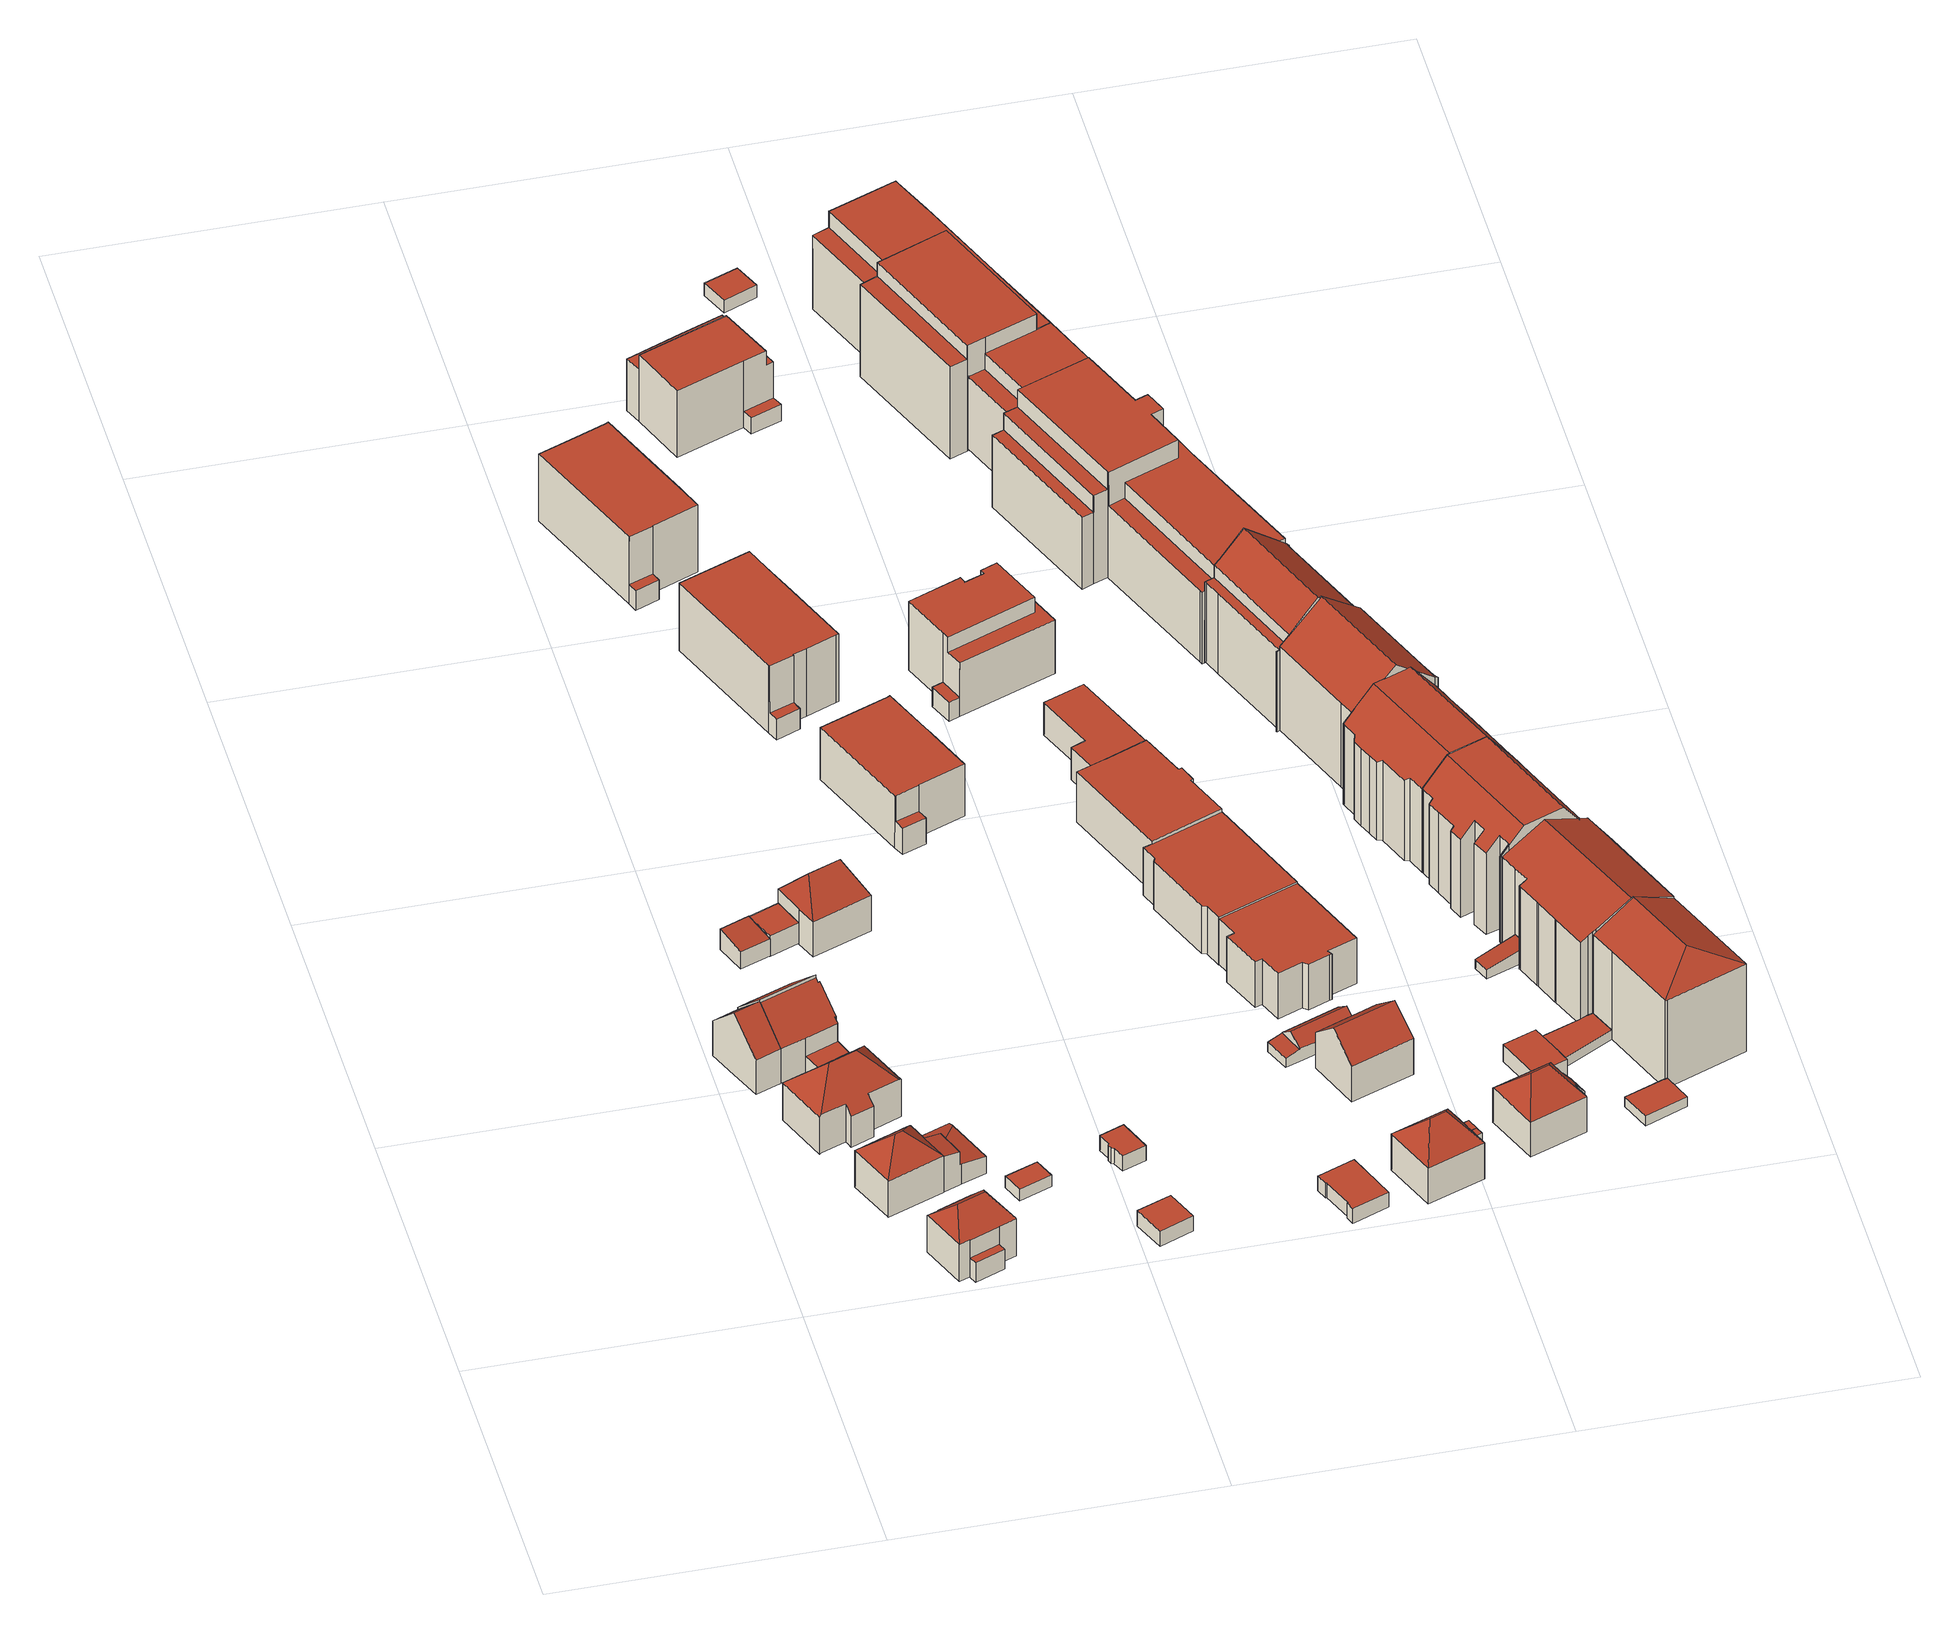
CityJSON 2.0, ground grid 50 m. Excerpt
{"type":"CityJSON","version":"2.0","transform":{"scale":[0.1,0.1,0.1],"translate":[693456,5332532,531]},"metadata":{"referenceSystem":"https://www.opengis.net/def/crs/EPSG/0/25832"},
"CityObjects":{
"building1":{"type":"Building","attributes":{"Gemeindeschluessel":"09162000","HoeheDach":"544.233","HoeheGrund":"532.670","Methode":"1000","NiedrigsteTraufeDesGebaeudes":"539.034","Geometrietyp2DReferenz":"3000","function":"31001_1000","roofType":"3100","measuredHeight":11.56,"storeysAboveGround":3},"geometry":[{"type":"MultiSurface","lod":"2","boundaries":[[[0,1,2,3]],[[0,4,5,1]],[[6,1,5,7]],[[3,2,8,9]],[[9,10,11,4,0,3]],[[8,2,1,6]],[[10,9,8,6,7,11]],[[11,7,5,4]]],"semantics":{"surfaces":[{"type":"WallSurface"},{"type":"RoofSurface"},{"type":"GroundSurface"}],"values":[0,0,1,0,2,1,0,0]}}]},
"building2":{"type":"Building","attributes":{"Gemeindeschluessel":"09162000","HoeheDach":"543.970","HoeheGrund":"532.466","Methode":"2000","NiedrigsteTraufeDesGebaeudes":"538.151","Geometrietyp2DReferenz":"3000","function":"31001_1000","roofType":"3200","measuredHeight":11.5,"storeysAboveGround":2},"geometry":[{"type":"MultiSurface","lod":"2","boundaries":[[[12,13,14,15]],[[16,17,18,19]],[[20,21,22,23,24,25]],[[26,27,14,13,28,25,24,29,30,31]],[[32,33,34,26,31,35]],[[35,31,30,17]],[[18,36,37,19]],[[30,29,36,18,17]],[[37,36,23,22]],[[38,15,14,27,26,34]],[[32,35,17,16]],[[21,20,39,12,15,38,34,33,32,16,19,37,22]],[[24,23,36,29]],[[28,13,12,39,20,25]]],"semantics":{"surfaces":[{"type":"WallSurface"},{"type":"RoofSurface"},{"type":"GroundSurface"}],"values":[0,0,0,1,0,1,0,1,0,0,0,2,1,0]}}]},
"building3":{"type":"Building","attributes":{"Gemeindeschluessel":"09162000","HoeheDach":"544.404","HoeheGrund":"532.750","Methode":"1000","NiedrigsteTraufeDesGebaeudes":"538.942","Geometrietyp2DReferenz":"3000","function":"31001_1000","roofType":"2100","measuredHeight":11.65,"storeysAboveGround":3},"geometry":[{"type":"MultiSurface","lod":"2","boundaries":[[[40,41,42,43,44,45,46]],[[47,48,49,50,51,52,53]],[[43,50,49,44]],[[41,52,51,42]],[[44,49,48,45]],[[42,51,50,43]],[[40,53,52,41]],[[46,47,53,40]],[[45,48,47,46]]],"semantics":{"surfaces":[{"type":"GroundSurface"},{"type":"RoofSurface"},{"type":"WallSurface"}],"values":[0,1,2,2,2,2,2,2,2]}}]},
"building4":{"type":"Building","attributes":{"Gemeindeschluessel":"09162000","HoeheDach":"542.970","HoeheGrund":"532.700","Methode":"2000","NiedrigsteTraufeDesGebaeudes":"535.868","Geometrietyp2DReferenz":"3000","function":"31001_1000","roofType":"3200","measuredHeight":10.27,"storeysAboveGround":2},"geometry":[{"type":"MultiSurface","lod":"2","boundaries":[[[54,55,56,57,58,59,60,61,62]],[[59,63,60]],[[64,65,66,67]],[[68,69,64,67,55,54,70]],[[71,72,73,74,75,76]],[[77,58,57,78]],[[56,66,65,79,80,78,57]],[[74,61,60,63,81,82,83,84,75]],[[72,85,70,54,62,73]],[[86,87,88,89,90,82,81]],[[86,81,63,91]],[[76,75,84,92]],[[59,58,77,93,91,63]],[[94,92,84,83,95,96,97]],[[66,56,55,67]],[[95,83,82,90]],[[79,65,64,69]],[[95,90,89,96]],[[78,80,79,69,68,70,85,72,71,76,92,94,97,88,87,86,91,93,77]],[[73,62,61,74]],[[97,96,89,88]]],"semantics":{"surfaces":[{"type":"RoofSurface"},{"type":"WallSurface"},{"type":"GroundSurface"}],"values":[0,0,0,1,1,1,1,0,1,1,1,1,1,1,1,1,1,0,2,0,1]}}]},
"building5":{"type":"Building","attributes":{"Gemeindeschluessel":"09162000","HoeheDach":"543.988","HoeheGrund":"532.700","Methode":"1000","NiedrigsteTraufeDesGebaeudes":"539.036","Geometrietyp2DReferenz":"3000","function":"31001_1000","roofType":"2100","measuredHeight":11.29,"storeysAboveGround":3},"geometry":[{"type":"MultiSurface","lod":"2","boundaries":[[[98,99,100,101]],[[2,102,103,104,105,100,99,106,107]],[[108,102,2,3]],[[0,109,98,101,110,111,112,108,3]],[[111,104,103,112]],[[101,100,105,110]],[[112,103,102,108]],[[109,106,99,98]],[[3,2,107,0]],[[110,105,104,111]],[[0,107,106,109]]],"semantics":{"surfaces":[{"type":"WallSurface"},{"type":"RoofSurface"},{"type":"GroundSurface"}],"values":[0,1,0,2,0,0,0,0,0,0,0]}}]},
"building6":{"type":"Building","attributes":{"Gemeindeschluessel":"09162000","HoeheDach":"543.070","HoeheGrund":"532.640","Methode":"2000","NiedrigsteTraufeDesGebaeudes":"535.543","Geometrietyp2DReferenz":"3000","function":"31001_1000","roofType":"3200","measuredHeight":10.43,"storeysAboveGround":2},"geometry":[{"type":"MultiSurface","lod":"2","boundaries":[[[113,114,115,116,117,118,119,120,121]],[[122,123,124,125,126,127,128]],[[129,130,131,132,133,134]],[[135,136,137,128,127,138,131,130]],[[139,140,141,142,129,134]],[[141,143,136,135,142]],[[144,132,131,138,145,146,147]],[[148,149,150,151]],[[151,152,153,154,140,139,134,133,132,144,147,124,123,122,155,156,157,158,159,160,161,162,163,164,148]],[[119,118,117,161,160,159]],[[128,137,165,156,155,122]],[[153,152,151,150,166,167,168]],[[142,135,130,129]],[[114,169,167,166]],[[116,115,170,149,148,164,163,162,161,117]],[[147,146,125,124]],[[140,154,153,168,171,143,141]],[[171,168,167,169,172]],[[145,138,127,126]],[[145,126,125,146]],[[121,173,172,113]],[[165,173,121,120,119,159,158,157,156]],[[143,171,172,173,165,137,136]],[[113,172,169,114]],[[166,150,149,170,115,114]]],"semantics":{"surfaces":[{"type":"RoofSurface"},{"type":"WallSurface"},{"type":"GroundSurface"}],"values":[0,1,1,0,1,0,1,1,2,1,1,1,0,1,1,1,1,0,1,0,1,1,0,1,0]}}]},
"building7":{"type":"Building","attributes":{"Gemeindeschluessel":"09162000","HoeheDach":"535.654","HoeheGrund":"532.630","Methode":"1000","NiedrigsteTraufeDesGebaeudes":"535.654","Geometrietyp2DReferenz":"3000","function":"31001_2000","roofType":"1000","measuredHeight":3.02,"storeysAboveGround":1},"geometry":[{"type":"MultiSurface","lod":"2","boundaries":[[[174,175,176,177]],[[178,179,175,174]],[[178,174,177,180]],[[180,181,179,178]],[[181,176,175,179]],[[177,176,181,180]]],"semantics":{"surfaces":[{"type":"WallSurface"},{"type":"GroundSurface"},{"type":"RoofSurface"}],"values":[0,0,1,0,2,0]}}]},
"building8":{"type":"Building","attributes":{"Gemeindeschluessel":"09162000","HoeheDach":"536.369","HoeheGrund":"532.650","Methode":"1000","NiedrigsteTraufeDesGebaeudes":"535.814","Geometrietyp2DReferenz":"3000","function":"31001_2000","roofType":"1000","measuredHeight":3.72,"storeysAboveGround":1},"geometry":[{"type":"MultiSurface","lod":"2","boundaries":[[[182,183,184,185]],[[185,186,187,182]],[[187,188,183,182]],[[186,189,188,187]],[[183,188,189,184]],[[185,184,189,186]]],"semantics":{"surfaces":[{"type":"WallSurface"},{"type":"GroundSurface"},{"type":"RoofSurface"}],"values":[0,1,0,0,2,0]}}]},
"building9":{"type":"Building","attributes":{"Gemeindeschluessel":"09162000","HoeheDach":"536.310","HoeheGrund":"532.550","Methode":"2000","NiedrigsteTraufeDesGebaeudes":"536.310","Geometrietyp2DReferenz":"3000","function":"31001_2000","roofType":"1000","measuredHeight":3.76,"storeysAboveGround":1},"geometry":[{"type":"MultiSurface","lod":"2","boundaries":[[[190,191,192,193]],[[194,195,196,197]],[[190,193,194,197]],[[196,195,192,191]],[[197,196,191,190]],[[193,192,195,194]]],"semantics":{"surfaces":[{"type":"WallSurface"},{"type":"GroundSurface"},{"type":"RoofSurface"}],"values":[0,0,1,2,0,0]}}]},
"building10":{"type":"Building","attributes":{"Gemeindeschluessel":"09162000","HoeheDach":"534.992","HoeheGrund":"532.850","Methode":"1000","NiedrigsteTraufeDesGebaeudes":"534.992","Geometrietyp2DReferenz":"3000","function":"31001_2000","roofType":"1000","measuredHeight":2.14,"storeysAboveGround":1},"geometry":[{"type":"MultiSurface","lod":"2","boundaries":[[[198,199,200,201]],[[201,202,203,198]],[[201,200,204,202]],[[203,205,199,198]],[[202,204,205,203]],[[199,205,204,200]]],"semantics":{"surfaces":[{"type":"WallSurface"},{"type":"GroundSurface"},{"type":"RoofSurface"}],"values":[0,1,0,0,0,2]}}]},
"building11":{"type":"Building","attributes":{"Gemeindeschluessel":"09162000","HoeheDach":"543.740","HoeheGrund":"532.360","Methode":"2000","NiedrigsteTraufeDesGebaeudes":"538.876","Geometrietyp2DReferenz":"3000","function":"31001_1000","roofType":"3200","measuredHeight":11.38,"storeysAboveGround":2},"geometry":[{"type":"MultiSurface","lod":"2","boundaries":[[[206,207,208,209]],[[210,211,212]],[[213,210,212,214,215]],[[216,206,209,217,218,219]],[[219,213,215,216]],[[207,215,214,208]],[[209,208,220,217]],[[210,213,219,218,217,220,211]],[[214,212,211,220,208]],[[216,215,207,206]]],"semantics":{"surfaces":[{"type":"WallSurface"},{"type":"RoofSurface"},{"type":"GroundSurface"}],"values":[0,1,1,2,0,1,0,0,1,0]}}]},
"building12":{"type":"Building","attributes":{"Gemeindeschluessel":"09162000","HoeheDach":"535.653","HoeheGrund":"532.930","Methode":"1000","NiedrigsteTraufeDesGebaeudes":"535.653","Geometrietyp2DReferenz":"3000","function":"31001_2000","roofType":"1000","measuredHeight":2.72,"storeysAboveGround":1},"geometry":[{"type":"MultiSurface","lod":"2","boundaries":[[[221,222,223,224]],[[225,223,222,226]],[[227,221,224,228]],[[228,225,226,227]],[[226,222,221,227]],[[228,224,223,225]]],"semantics":{"surfaces":[{"type":"RoofSurface"},{"type":"WallSurface"},{"type":"GroundSurface"}],"values":[0,1,1,2,1,1]}}]},
"building13":{"type":"Building","attributes":{"Gemeindeschluessel":"09162000","HoeheDach":"535.559","HoeheGrund":"532.800","Methode":"1000","NiedrigsteTraufeDesGebaeudes":"535.559","Geometrietyp2DReferenz":"3000","function":"31001_2000","roofType":"1000","measuredHeight":2.76,"storeysAboveGround":1},"geometry":[{"type":"MultiSurface","lod":"2","boundaries":[[[229,230,231,232]],[[233,234,235,236]],[[232,231,237,238]],[[239,240,241,235,234,237,231,230]],[[242,241,240,243]],[[236,235,241,242]],[[243,240,239,244]],[[229,232,238,233,236,242,243,244]],[[244,239,230,229]],[[238,237,234,233]]],"semantics":{"surfaces":[{"type":"WallSurface"},{"type":"RoofSurface"},{"type":"GroundSurface"}],"values":[0,0,0,1,0,0,0,2,0,0]}}]},
"building14":{"type":"Building","attributes":{"Gemeindeschluessel":"09162000","HoeheDach":"544.400","HoeheGrund":"532.001","Methode":"2000","NiedrigsteTraufeDesGebaeudes":"535.560","Geometrietyp2DReferenz":"3000","function":"31001_1000","roofType":"1000","measuredHeight":12.4,"storeysAboveGround":4},"geometry":[{"type":"MultiSurface","lod":"2","boundaries":[[[245,246,247,248]],[[249,250,246,245]],[[251,252,253,254]],[[248,247,255,256]],[[257,258,259,260]],[[256,261,262,263,264,257,260,265,249,245,248]],[[263,266,267,264]],[[262,251,254,268,266,263]],[[253,269,268,254]],[[260,259,270,265]],[[256,255,269,253,252,261]],[[265,270,250,249]],[[261,252,251,262]],[[264,267,258,257]],[[266,268,269,255,247,246,250,270,259,258,267]]],"semantics":{"surfaces":[{"type":"WallSurface"},{"type":"RoofSurface"},{"type":"GroundSurface"}],"values":[0,0,1,0,0,2,0,0,0,0,0,0,0,0,1]}}]},
"building15":{"type":"Building","attributes":{"Gemeindeschluessel":"09162000","HoeheDach":"544.500","HoeheGrund":"531.955","Methode":"2000","NiedrigsteTraufeDesGebaeudes":"535.750","Geometrietyp2DReferenz":"3000","function":"31001_1000","roofType":"1000","measuredHeight":12.54,"storeysAboveGround":4},"geometry":[{"type":"MultiSurface","lod":"2","boundaries":[[[271,272,273,274]],[[275,276,277,278]],[[279,280,281,282]],[[283,284,285,286]],[[287,288,289,290]],[[291,292,288,287,276,275]],[[278,277,290,289,293,294]],[[295,296,292,291]],[[282,281,296,295]],[[286,285,280,279]],[[293,289,288,292,296,281,280,285,284,273,272]],[[294,293,272,271]],[[274,273,284,283]],[[277,276,287,290]],[[291,275,278,294,271,274,283,286,279,282,295]]],"semantics":{"surfaces":[{"type":"WallSurface"},{"type":"RoofSurface"},{"type":"GroundSurface"}],"values":[0,0,0,0,0,0,0,0,0,0,1,0,0,1,2]}}]},
"building16":{"type":"Building","attributes":{"Gemeindeschluessel":"09162000","HoeheDach":"541.840","HoeheGrund":"532.161","Methode":"2000","NiedrigsteTraufeDesGebaeudes":"537.040","Geometrietyp2DReferenz":"3000","function":"31001_1000","roofType":"1000","measuredHeight":9.68,"storeysAboveGround":3},"geometry":[{"type":"MultiSurface","lod":"2","boundaries":[[[297,298,299,300]],[[301,302,303,304]],[[300,299,305,306]],[[307,308,309,310]],[[311,312,313,314]],[[310,309,315,316]],[[316,315,317,318]],[[306,319,320,311,314,307,310,316,318,297,300]],[[314,313,308,307]],[[306,305,321,303,302,319]],[[319,302,301,320]],[[320,301,304,322,312,311]],[[312,322,321,305,299,298,317,315,309,308,313]],[[318,317,298,297]],[[303,321,322,304]]],"semantics":{"surfaces":[{"type":"WallSurface"},{"type":"RoofSurface"},{"type":"GroundSurface"}],"values":[0,1,0,0,0,0,0,2,0,0,0,0,1,0,0]}}]},
"building17":{"type":"Building","attributes":{"Gemeindeschluessel":"09162000","HoeheDach":"535.546","HoeheGrund":"532.750","Methode":"1000","NiedrigsteTraufeDesGebaeudes":"535.546","Geometrietyp2DReferenz":"3000","function":"31001_2000","roofType":"1000","measuredHeight":2.8,"storeysAboveGround":1},"geometry":[{"type":"MultiSurface","lod":"2","boundaries":[[[323,324,325,326]],[[327,328,329,330,324,323,331,332,333,334]],[[323,326,335,331]],[[326,325,336,337,338,339,340,341,342,335]],[[328,338,337,329]],[[330,336,325,324]],[[335,342,341,333,332,331]],[[333,341,340,334]],[[337,336,330,329]],[[328,327,334,340,339,338]]],"semantics":{"surfaces":[{"type":"WallSurface"},{"type":"GroundSurface"},{"type":"RoofSurface"}],"values":[0,1,0,2,0,0,0,0,0,0]}}]},
"building18":{"type":"Building","attributes":{"Gemeindeschluessel":"09162000","HoeheDach":"544.300","HoeheGrund":"531.950","Methode":"2000","NiedrigsteTraufeDesGebaeudes":"535.040","Geometrietyp2DReferenz":"3000","function":"31001_1000","roofType":"1000","measuredHeight":12.35,"storeysAboveGround":4},"geometry":[{"type":"MultiSurface","lod":"2","boundaries":[[[343,344,345,346]],[[347,348,349,350,351]],[[352,353,354,355,356]],[[357,358,359,360]],[[355,354,361,362]],[[360,359,363,364]],[[356,355,365,366]],[[363,350,349,367,368,369]],[[360,364,352,356,366,343,346,347,351,357]],[[346,345,348,347]],[[363,359,358,350]],[[366,365,344,343]],[[364,363,369,353,352]],[[355,362,367,349,348,345,344,365]],[[351,350,358,357]],[[362,361,368,367]],[[353,369,368,361,354]]],"semantics":{"surfaces":[{"type":"WallSurface"},{"type":"GroundSurface"},{"type":"RoofSurface"}],"values":[0,0,0,0,0,0,0,0,1,0,2,0,0,2,0,0,2]}}]},
"building19":{"type":"Building","attributes":{"Gemeindeschluessel":"09162000","HoeheDach":"536.653","HoeheGrund":"532.610","Methode":"2000","NiedrigsteTraufeDesGebaeudes":"534.270","Geometrietyp2DReferenz":"3000","function":"31001_2000","roofType":"3100","measuredHeight":4.04,"storeysAboveGround":1},"geometry":[{"type":"MultiSurface","lod":"2","boundaries":[[[370,371,372,373]],[[371,374,375,376,372]],[[377,378,379,380]],[[381,382,370,373,383,384,385,386,387]],[[375,374,388,377,380,376]],[[372,376,380,379,384,383,373]],[[388,389,390,391,378,377]],[[391,390,387,386,385,384,379,378]],[[370,382,381,387,390,389,388,374,371]]],"semantics":{"surfaces":[{"type":"WallSurface"},{"type":"RoofSurface"},{"type":"GroundSurface"}],"values":[0,1,1,2,0,0,1,0,0]}}]},
"building20":{"type":"Building","attributes":{"Gemeindeschluessel":"09162000","HoeheDach":"543.510","HoeheGrund":"532.583","Methode":"2000","NiedrigsteTraufeDesGebaeudes":"538.250","Geometrietyp2DReferenz":"3000","function":"31001_1000","roofType":"3200","measuredHeight":10.93,"storeysAboveGround":2},"geometry":[{"type":"MultiSurface","lod":"2","boundaries":[[[392,393,394,395]],[[396,397,398,399]],[[400,401,399,398]],[[402,400,398]],[[397,396,403,404,405,406,392,395,407]],[[395,394,408,407]],[[396,399,409,403]],[[406,410,393,392]],[[408,394,401,400,402]],[[411,412,413,414]],[[404,413,412,405]],[[404,403,409,415,414,413]],[[397,407,408,402,398]],[[406,405,412,411,416,410]],[[414,415,416,411]],[[394,393,410,416,415,409,399,401]]],"semantics":{"surfaces":[{"type":"WallSurface"},{"type":"RoofSurface"},{"type":"GroundSurface"}],"values":[0,0,1,1,2,0,0,0,1,1,0,0,0,0,0,1]}}]},
"building21":{"type":"Building","attributes":{"Gemeindeschluessel":"09162000","HoeheDach":"544.700","HoeheGrund":"532.026","Methode":"2000","NiedrigsteTraufeDesGebaeudes":"535.620","Geometrietyp2DReferenz":"3000","function":"31001_1000","roofType":"1000","measuredHeight":12.67,"storeysAboveGround":4},"geometry":[{"type":"MultiSurface","lod":"2","boundaries":[[[417,418,419,420,421,422]],[[423,424,425,426]],[[419,425,424,427,428,429,430,431,432,433,434,420]],[[434,435,421,420]],[[426,425,419,436]],[[430,437,438,431]],[[422,421,435,439,440,438,437,441,442,443]],[[444,445,446,417,422]],[[447,443,442,448]],[[417,446,449,418]],[[450,427,424,423]],[[451,445,444,447,448,452,450,423,426,436]],[[452,448,442,441,429,428]],[[429,441,437,430]],[[451,449,446,445]],[[431,438,440,432]],[[451,436,419,418,449]],[[432,440,439,433]],[[433,439,435,434]],[[452,428,427,450]],[[444,422,443,447]]],"semantics":{"surfaces":[{"type":"WallSurface"},{"type":"RoofSurface"},{"type":"GroundSurface"}],"values":[0,0,1,0,0,0,1,0,0,1,0,2,0,0,0,0,0,0,0,0,0]}}]},
"building22":{"type":"Building","attributes":{"Gemeindeschluessel":"09162000","HoeheDach":"541.859","HoeheGrund":"532.560","Methode":"1000","NiedrigsteTraufeDesGebaeudes":"541.859","Geometrietyp2DReferenz":"3000","function":"31001_1000","roofType":"1000","measuredHeight":9.3,"storeysAboveGround":3},"geometry":[{"type":"MultiSurface","lod":"2","boundaries":[[[453,454,455,456]],[[457,453,456,458,459,460,461,462,463]],[[463,464,465,457]],[[460,466,467,461]],[[464,468,467,466,469,470,455,454,465]],[[456,455,470,458]],[[459,469,466,460]],[[462,468,464,463]],[[457,465,454,453]],[[458,470,469,459]],[[461,467,468,462]]],"semantics":{"surfaces":[{"type":"WallSurface"},{"type":"GroundSurface"},{"type":"RoofSurface"}],"values":[0,1,0,0,2,0,0,0,0,0,0]}}]},
"building23":{"type":"Building","attributes":{"Gemeindeschluessel":"09162000","HoeheDach":"541.393","HoeheGrund":"532.620","Methode":"1000","NiedrigsteTraufeDesGebaeudes":"541.393","Geometrietyp2DReferenz":"3000","function":"31001_1000","roofType":"1000","measuredHeight":8.77,"storeysAboveGround":3},"geometry":[{"type":"MultiSurface","lod":"2","boundaries":[[[471,472,473,474]],[[475,476,472,471]],[[477,478,479,480]],[[481,463,462,475,471,474,477,480,482]],[[480,479,483,482]],[[482,483,484,481]],[[481,484,485,463]],[[474,473,478,477]],[[463,485,486,462]],[[462,486,476,475]],[[483,479,478,473,472,476,486,485,484]]],"semantics":{"surfaces":[{"type":"WallSurface"},{"type":"GroundSurface"},{"type":"RoofSurface"}],"values":[0,0,0,1,0,0,0,0,0,0,2]}}]},
"building24":{"type":"Building","attributes":{"Gemeindeschluessel":"09162000","HoeheDach":"542.951","HoeheGrund":"532.550","Methode":"1000","NiedrigsteTraufeDesGebaeudes":"539.114","Geometrietyp2DReferenz":"3000","function":"31001_1000","roofType":"3100","measuredHeight":10.4,"storeysAboveGround":2},"geometry":[{"type":"MultiSurface","lod":"2","boundaries":[[[487,488,489,490]],[[491,492,493,494,495,496]],[[492,491,497,487,490,493]],[[493,490,489,494]],[[497,498,488,487]],[[498,496,495,494,489,488]],[[496,498,497,491]]],"semantics":{"surfaces":[{"type":"RoofSurface"},{"type":"GroundSurface"},{"type":"WallSurface"}],"values":[0,1,2,2,0,2,2]}}]},
"building25":{"type":"Building","attributes":{"Gemeindeschluessel":"09162000","HoeheDach":"541.250","HoeheGrund":"532.790","Methode":"1000","NiedrigsteTraufeDesGebaeudes":"541.250","Geometrietyp2DReferenz":"3000","function":"31001_1000","roofType":"1000","measuredHeight":8.46,"storeysAboveGround":3},"geometry":[{"type":"MultiSurface","lod":"2","boundaries":[[[499,500,501,502]],[[503,504,505,506,507,508,509,510,511,499,502,512,513]],[[505,514,515,506]],[[508,516,517,509]],[[502,501,518,512]],[[509,517,519,510]],[[513,520,521,503]],[[512,518,520,513]],[[510,519,522,511]],[[506,515,523,507]],[[504,524,514,505]],[[507,523,516,508]],[[503,521,524,504]],[[520,518,501,500,522,519,517,516,523,515,514,524,521]],[[511,522,500,499]]],"semantics":{"surfaces":[{"type":"WallSurface"},{"type":"GroundSurface"},{"type":"RoofSurface"}],"values":[0,1,0,0,0,0,0,0,0,0,0,0,0,2,0]}}]},
"building26":{"type":"Building","attributes":{"Gemeindeschluessel":"09162000","HoeheDach":"538.438","HoeheGrund":"532.360","Methode":"1000","NiedrigsteTraufeDesGebaeudes":"538.438","Geometrietyp2DReferenz":"3000","function":"31001_1000","roofType":"1000","measuredHeight":6.08,"storeysAboveGround":2},"geometry":[{"type":"MultiSurface","lod":"2","boundaries":[[[525,526,527,528]],[[529,526,525,530,531,532,533,534,535,536]],[[537,536,535,538]],[[539,527,526,529,536,537]],[[540,533,532,541]],[[542,530,525,528]],[[534,533,540,543,538,535]],[[542,544,541,532,531,530]],[[541,544,542,528,527,539,537,538,543,540]]],"semantics":{"surfaces":[{"type":"WallSurface"},{"type":"RoofSurface"},{"type":"GroundSurface"}],"values":[0,1,0,0,0,0,0,0,2]}}]},
"building27":{"type":"Building","attributes":{"Gemeindeschluessel":"09162000","HoeheDach":"538.250","HoeheGrund":"532.621","Methode":"2000","NiedrigsteTraufeDesGebaeudes":"538.250","Geometrietyp2DReferenz":"3000","function":"31001_1000","roofType":"1000","measuredHeight":5.63},"geometry":[{"type":"MultiSurface","lod":"2","boundaries":[[[406,405,545,392]],[[545,546,547,392]],[[405,412,546,545]],[[547,546,412,548]],[[392,547,548,406]],[[406,548,412,405]]],"semantics":{"surfaces":[{"type":"GroundSurface"},{"type":"WallSurface"},{"type":"RoofSurface"}],"values":[0,1,1,2,1,1]}}]},
"building28":{"type":"Building","attributes":{"Gemeindeschluessel":"09162000","HoeheDach":"534.113","HoeheGrund":"531.750","Methode":"1000","NiedrigsteTraufeDesGebaeudes":"534.113","Geometrietyp2DReferenz":"3000","function":"31001_2000","roofType":"1000","measuredHeight":2.36,"storeysAboveGround":1},"geometry":[{"type":"MultiSurface","lod":"2","boundaries":[[[549,550,551,552]],[[552,551,553,554]],[[554,553,555,556]],[[556,555,550,549]],[[556,549,552,554]],[[553,551,550,555]]],"semantics":{"surfaces":[{"type":"WallSurface"},{"type":"GroundSurface"},{"type":"RoofSurface"}],"values":[0,0,0,0,1,2]}}]},
"building29":{"type":"Building","attributes":{"Gemeindeschluessel":"09162000","HoeheDach":"543.470","HoeheGrund":"532.750","Methode":"2000","NiedrigsteTraufeDesGebaeudes":"537.321","Geometrietyp2DReferenz":"3000","function":"31001_1000","roofType":"3200","measuredHeight":10.72,"storeysAboveGround":2},"geometry":[{"type":"MultiSurface","lod":"2","boundaries":[[[557,558,559,560,561]],[[562,563,564,565,566,567]],[[568,569,565,564]],[[570,571,572,573]],[[561,560,574]],[[575,576,577,573,572,578]],[[574,560,559,578,572,571]],[[575,579,569,568,580,576]],[[563,562,581,582,583,584,570,573,577,576,580,568,564]],[[558,557,582,581,562,567]],[[558,567,566,565,569,579,575,578,559]],[[584,583,561,574,571,570]],[[582,557,561,583]]],"semantics":{"surfaces":[{"type":"RoofSurface"},{"type":"WallSurface"},{"type":"GroundSurface"}],"values":[0,1,1,1,0,1,0,1,2,1,0,1,1]}}]},
"building30":{"type":"Building","attributes":{"Gemeindeschluessel":"09162000","HoeheDach":"535.483","HoeheGrund":"532.295","Methode":"1000","NiedrigsteTraufeDesGebaeudes":"535.483","Geometrietyp2DReferenz":"3000","function":"31001_2000","roofType":"1000","measuredHeight":3.19,"storeysAboveGround":1},"geometry":[{"type":"MultiSurface","lod":"2","boundaries":[[[585,586,587,588,589]],[[588,590,591,589]],[[587,592,590,588]],[[591,590,592,593,594]],[[589,591,594,585]],[[586,593,592,587]],[[585,594,593,586]]],"semantics":{"surfaces":[{"type":"GroundSurface"},{"type":"WallSurface"},{"type":"RoofSurface"}],"values":[0,1,1,2,1,1,1]}}]},
"building31":{"type":"Building","attributes":{"Gemeindeschluessel":"09162000","HoeheDach":"551.200","HoeheGrund":"531.711","Methode":"2000","NiedrigsteTraufeDesGebaeudes":"545.300","Geometrietyp2DReferenz":"3000","function":"31001_1000","roofType":"1000","measuredHeight":19.49,"storeysAboveGround":6},"geometry":[{"type":"MultiSurface","lod":"2","boundaries":[[[595,596,597,598]],[[599,600,601,602]],[[603,604,605,606]],[[607,608,609,610]],[[610,609,611,612]],[[613,614,615,616]],[[617,595,598,599,602,618,619,620,621,607,610,612,613,616]],[[622,623,624,625]],[[618,602,601,625,624]],[[617,626,596,595]],[[621,627,608,607]],[[620,628,627,621]],[[624,623,597,596,626,629,630]],[[619,618,624,603,606]],[[631,630,629,632]],[[624,630,631,633,604,603]],[[614,611,609,608,627,628,634,633,631,632,615]],[[620,619,606,605,634,628]],[[600,622,625,601]],[[599,598,597,623,622,600]],[[604,633,634,605]],[[617,616,615,632,629,626]],[[614,613,612,611]]],"semantics":{"surfaces":[{"type":"WallSurface"},{"type":"RoofSurface"},{"type":"GroundSurface"}],"values":[0,0,1,0,0,0,2,0,0,0,0,0,1,0,0,0,1,0,1,0,0,0,0]}}]},
"building32":{"type":"Building","attributes":{"Gemeindeschluessel":"09162000","HoeheDach":"536.190","HoeheGrund":"533.280","Methode":"1000","NiedrigsteTraufeDesGebaeudes":"534.981","Geometrietyp2DReferenz":"3000","function":"51009_1610","roofType":"1000","measuredHeight":2.91},"geometry":[{"type":"MultiSurface","lod":"2","boundaries":[[[635,636,637,638,639]],[[640,639,638,641]],[[642,635,639,640]],[[643,637,636,644]],[[641,638,637,643]],[[640,641,643,644,642]],[[644,636,635,642]]],"semantics":{"surfaces":[{"type":"RoofSurface"},{"type":"WallSurface"},{"type":"GroundSurface"}],"values":[0,1,1,1,1,2,1]}}]},
"building33":{"type":"Building","attributes":{"Gemeindeschluessel":"09162000","HoeheDach":"533.691","HoeheGrund":"531.850","Methode":"1000","NiedrigsteTraufeDesGebaeudes":"533.691","Geometrietyp2DReferenz":"3000","function":"31001_2000","roofType":"1000","measuredHeight":1.84,"storeysAboveGround":1},"geometry":[{"type":"MultiSurface","lod":"2","boundaries":[[[645,646,647,648]],[[648,647,649,650]],[[651,652,653,654,655,656]],[[657,658,659,656,655,654,645,648,650]],[[659,660,651,656]],[[658,657,661,662,660,659]],[[662,661,649,647,646,653,652,651,660]],[[650,649,661,657]],[[654,653,646,645]]],"semantics":{"surfaces":[{"type":"WallSurface"},{"type":"GroundSurface"},{"type":"RoofSurface"}],"values":[0,0,0,1,0,0,2,0,0]}}]},
"building34":{"type":"Building","attributes":{"Gemeindeschluessel":"09162000","HoeheDach":"551.700","HoeheGrund":"532.253","Methode":"2000","NiedrigsteTraufeDesGebaeudes":"545.510","Geometrietyp2DReferenz":"3000","function":"31001_1000","roofType":"1000","measuredHeight":19.45,"storeysAboveGround":6},"geometry":[{"type":"MultiSurface","lod":"2","boundaries":[[[663,664,665,666]],[[667,668,669,670,671,672]],[[673,674,675,676]],[[677,678,679,680]],[[681,682,683,684]],[[685,686,674,673]],[[687,684,683,688,689,690]],[[691,692,693,694]],[[695,696,697,666,665,698]],[[699,700,671,670]],[[687,615,701,698,665,664,702,681,684]],[[700,703,691,694,672,671]],[[704,699,670,669]],[[705,676,675,678,677,706]],[[702,707,682,681]],[[708,709,703,700,699,704]],[[710,711,712,680,679,713]],[[709,714,692,691,703]],[[695,698,701,715]],[[705,706,716,717]],[[718,719,720,721]],[[701,615,722,715]],[[696,723,724,725,697]],[[726,716,706,677,680,712]],[[710,727,728,729,730,688,683,682,707,724,693,692,711]],[[615,687,690,722]],[[731,727,710,713]],[[725,663,666,697]],[[708,704,669,668]],[[724,707,702,664,663,725]],[[717,716,726,732]],[[714,732,726,712,711,692]],[[719,718,686,685]],[[733,728,727,731]],[[689,688,730,734]],[[705,717,732,714,709,708,668,667,723,696,695,715,722,690,689,734,735,736,720,719,685,673,676]],[[718,721,737,733,731,713,679,678,675,674,686]],[[736,735,729,728,733,737]],[[723,667,672,694,693,724]],[[736,737,721,720]],[[734,730,729,735]]],"semantics":{"surfaces":[{"type":"WallSurface"},{"type":"RoofSurface"},{"type":"GroundSurface"}],"values":[0,0,0,0,0,0,0,0,0,0,1,1,1,0,0,0,0,0,0,0,0,0,0,1,1,0,0,1,0,0,0,0,0,0,0,2,1,0,0,0,0]}}]},
"building35":{"type":"Building","attributes":{"Gemeindeschluessel":"09162000","HoeheDach":"533.793","HoeheGrund":"531.981","Methode":"1000","NiedrigsteTraufeDesGebaeudes":"533.793","Geometrietyp2DReferenz":"3000","function":"31001_2000","roofType":"1000","measuredHeight":1.81,"storeysAboveGround":1},"geometry":[{"type":"MultiSurface","lod":"2","boundaries":[[[738,739,740,741,742,743]],[[740,744,745,741]],[[738,746,747,739]],[[742,748,749,743]],[[749,748,745,744,747,746]],[[739,747,744,740]],[[741,745,748,742]],[[743,749,746,738]]],"semantics":{"surfaces":[{"type":"GroundSurface"},{"type":"WallSurface"},{"type":"RoofSurface"}],"values":[0,1,1,1,2,1,1,1]}}]},
"building36":{"type":"Building","attributes":{"Gemeindeschluessel":"09162000","HoeheDach":"553.800","HoeheGrund":"532.400","Methode":"2000","NiedrigsteTraufeDesGebaeudes":"547.144","Geometrietyp2DReferenz":"3000","function":"31001_1000","roofType":"3100","measuredHeight":21.4,"storeysAboveGround":6},"geometry":[{"type":"MultiSurface","lod":"2","boundaries":[[[750,751,752,753]],[[754,755,756,757]],[[758,759,760,761]],[[757,756,751,750]],[[762,752,751,756,755,763,764,765]],[[766,767,768,769]],[[769,768,770,771]],[[772,773,774,775,776,777]],[[754,772,777,763,755]],[[771,770,778,779]],[[779,778,774,773]],[[780,764,763,777,776]],[[762,765,781,782,783]],[[784,780,776,775]],[[761,760,767,766]],[[758,761,766,769,771,779,773,772,754,757,750,753,783,782,781]],[[758,781,765,764,780,784,759]],[[778,770,768,767,760,759,784,775,774]],[[753,752,762,783]]],"semantics":{"surfaces":[{"type":"WallSurface"},{"type":"RoofSurface"},{"type":"GroundSurface"}],"values":[0,0,0,0,1,0,0,0,0,0,0,1,0,0,0,2,0,1,0]}}]},
"building37":{"type":"Building","attributes":{"Gemeindeschluessel":"09162000","HoeheDach":"553.835","HoeheGrund":"532.530","Methode":"1000","NiedrigsteTraufeDesGebaeudes":"547.957","Geometrietyp2DReferenz":"3000","function":"31001_1000","roofType":"3100","measuredHeight":21.3,"storeysAboveGround":6},"geometry":[{"type":"MultiSurface","lod":"2","boundaries":[[[785,786,787,788,789,790,791,792]],[[793,792,791,794,795,796]],[[797,798,799,800,801,796,795,794,802,803,804,805]],[[804,788,787,805]],[[800,806,807,801]],[[799,798,797,786,785,808]],[[799,808,806,800]],[[790,789,803,802,794,791]],[[803,789,788,804]],[[805,787,786,797]],[[801,807,793,796]],[[807,806,808,785,792,793]]],"semantics":{"surfaces":[{"type":"RoofSurface"},{"type":"WallSurface"},{"type":"GroundSurface"}],"values":[0,1,2,1,1,1,1,1,1,1,1,0]}}]},
"building38":{"type":"Building","attributes":{"Gemeindeschluessel":"09162000","HoeheDach":"552.330","HoeheGrund":"532.570","Methode":"2000","NiedrigsteTraufeDesGebaeudes":"546.896","Geometrietyp2DReferenz":"3000","function":"31001_1000","roofType":"3400","measuredHeight":19.76,"storeysAboveGround":7},"geometry":[{"type":"MultiSurface","lod":"2","boundaries":[[[809,810,811,812]],[[813,814,815,816,817,818,819,820]],[[812,811,821,822]],[[823,817,816,824,825,826]],[[827,828,829,830]],[[815,814,813,831,832,827,830,833,834,835,836,809,812,822,837,838,839,840,841,825,824,816]],[[835,842,843,836]],[[839,844,845,840]],[[830,829,846,833]],[[819,818,847,848]],[[810,843,842,849,846,829,828,850,851,820,819,848,821,811]],[[834,849,842,835]],[[821,848,847,844,839,838,837,822]],[[841,852,826,825]],[[832,850,828,827]],[[833,846,849,834]],[[840,845,852,841]],[[813,820,851,831]],[[818,817,823,826,852,845,844,847]],[[831,851,850,832]],[[836,843,810,809]]],"semantics":{"surfaces":[{"type":"WallSurface"},{"type":"GroundSurface"},{"type":"RoofSurface"}],"values":[0,0,0,0,0,1,0,0,0,2,2,0,0,0,0,0,0,0,2,0,0]}}]},
"building39":{"type":"Building","attributes":{"Gemeindeschluessel":"09162000","HoeheDach":"552.330","HoeheGrund":"532.614","Methode":"2000","NiedrigsteTraufeDesGebaeudes":"546.910","Geometrietyp2DReferenz":"3000","function":"31001_1000","roofType":"3400","measuredHeight":19.72,"storeysAboveGround":7},"geometry":[{"type":"MultiSurface","lod":"2","boundaries":[[[853,854,855,856,857,858,859,860]],[[861,862,863,864]],[[865,866,867,813]],[[867,868,818,817,816,815,869,813]],[[870,871,857,856]],[[872,873,871,870]],[[816,817,873,872]],[[855,854,853,874,875,861,864,876,877,878,879,880,881,882,883,884,885,886,865,813,869,815,816,872,870,856]],[[864,863,887,876]],[[877,888,889,878]],[[874,890,891,875]],[[886,892,866,865]],[[875,891,862,861]],[[853,860,890,874]],[[885,893,892,886]],[[876,887,888,877]],[[883,894,895,884]],[[858,857,871,873,817,818]],[[880,896,897,881]],[[882,898,894,883]],[[881,897,898,882]],[[859,858,818,868]],[[866,892,893,895,894,898,897,896,899,889,888,887,863,862,891,890,860,859,868,867]],[[878,889,899,879]],[[879,899,896,880]],[[884,895,893,885]]],"semantics":{"surfaces":[{"type":"WallSurface"},{"type":"GroundSurface"},{"type":"RoofSurface"}],"values":[0,0,0,0,0,0,0,1,0,0,0,0,0,0,0,0,0,2,0,0,0,2,2,0,0,0]}}]},
"building40":{"type":"Building","attributes":{"Gemeindeschluessel":"09162000","HoeheDach":"551.790","HoeheGrund":"532.520","Methode":"2000","NiedrigsteTraufeDesGebaeudes":"547.738","Geometrietyp2DReferenz":"3000","function":"31001_1000","roofType":"3100","measuredHeight":19.27,"storeysAboveGround":6},"geometry":[{"type":"MultiSurface","lod":"2","boundaries":[[[900,901,902,903]],[[904,905,906,907]],[[908,909,910,911]],[[912,913,903,902,914,915]],[[913,912,916,917,918,919,920,921,908,911,922,923,924,925,926,927,928,929,930,904,907,900,903]],[[922,931,932,923]],[[921,933,909,908]],[[912,915,934,916]],[[920,935,933,921]],[[911,910,931,922]],[[918,936,937,919]],[[927,938,939,928]],[[925,940,941,926]],[[919,937,935,920]],[[939,942,943,905,904,930,929,928]],[[918,917,916,934,944,936]],[[914,902,901,906,905,943,942]],[[907,906,901,900]],[[926,941,938,927]],[[932,945,940,925,924,923]],[[941,940,945,932,931,910,909,933,935,937,936,944,934,915,914,942,939,938]]],"semantics":{"surfaces":[{"type":"WallSurface"},{"type":"GroundSurface"},{"type":"RoofSurface"}],"values":[0,0,0,0,1,0,0,0,0,0,0,0,0,0,0,0,2,0,0,0,2]}}]},
"building41":{"type":"Building","attributes":{"Gemeindeschluessel":"09162000","HoeheDach":"551.750","HoeheGrund":"531.966","Methode":"2000","NiedrigsteTraufeDesGebaeudes":"548.209","Geometrietyp2DReferenz":"3000","function":"31001_1000","roofType":"3200","measuredHeight":19.78,"storeysAboveGround":6},"geometry":[{"type":"MultiSurface","lod":"2","boundaries":[[[740,741,946,947]],[[946,948,949,947]],[[950,951,952,953]],[[949,948,954,955]],[[953,952,956,957]],[[958,954,948,959]],[[741,740,739,950,953,957,960,958,959]],[[739,961,951,950]],[[959,948,946,741]],[[740,947,961,739]],[[956,955,954,958,960,957]],[[951,961,947,949,955,956,952]]],"semantics":{"surfaces":[{"type":"WallSurface"},{"type":"RoofSurface"},{"type":"GroundSurface"}],"values":[0,1,0,1,0,0,2,0,0,0,0,1]}}]}
},
"vertices":[
[68,540,17],[68,540,132],[87,491,80],[87,491,17],[48,589,17],[48,589,80],[27,524,132],[8,573,80],[47,475,80],[47,475,17],[27,524,17],[8,573,17],
[187,348,15],[187,348,72],[151,334,72],[151,334,15],[71,415,15],[71,415,83],[155,448,83],[155,448,15],[182,361,15],[232,381,15],[235,383,15],[235,383,83],[232,381,86],[182,361,86],[146,347,86],[148,344,82],[183,358,82],[176,406,130],[132,388,130],[107,332,86],[104,330,15],[107,332,15],[146,347,15],[104,330,83],[202,466,83],[202,466,15],[148,344,15],[183,358,15],
[48,589,18],[70,598,18],[76,600,18],[74,605,18],[137,629,18],[158,575,18],[68,540,18],[68,540,134],[158,575,134],[137,629,79],[74,605,79],[76,600,84],[70,598,84],[48,589,84],
[246,18,85],[246,17,85],[293,36,85],[293,37,85],[320,47,85],[320,48,86],[282,75,120],[238,57,120],[230,12,85],[291,120,85],[251,4,53],[298,23,53],[293,36,53],[246,17,53],[246,17,17],[251,4,17],[246,18,17],[201,84,17],[229,12,17],[229,12,85],[201,84,85],[200,85,85],[200,85,17],[320,47,17],[293,37,17],[298,23,17],[293,36,17],[272,113,85],[271,113,85],[217,92,85],[217,91,85],[230,12,17],[272,113,17],[271,113,17],[266,127,17],[266,127,49],[271,113,55],[291,120,17],[217,91,17],[320,48,17],[217,92,17],[217,92,55],[211,106,49],[211,106,17],
[160,570,17],[160,570,124],[163,571,124],[163,571,17],[126,506,80],[178,527,80],[175,533,87],[178,534,86],[158,575,130],[68,540,130],[126,506,17],[158,575,17],[178,534,17],[175,533,17],[178,527,17],
[237,253,53],[263,263,53],[292,310,47],[292,311,47],[289,318,45],[248,302,45],[230,295,45],[225,285,47],[225,284,47],[212,278,16],[211,279,16],[206,294,16],[206,294,47],[211,279,59],[211,279,82],[212,278,84],[135,248,83],[137,248,84],[184,267,84],[184,267,16],[137,248,16],[135,248,16],[188,225,121],[200,230,121],[223,282,84],[183,268,82],[165,173,16],[165,172,16],[165,172,83],[165,173,83],[254,207,83],[183,268,16],[183,268,59],[177,283,47],[177,283,16],[322,233,16],[322,233,47],[283,218,53],[283,218,16],[280,217,16],[255,207,16],[254,207,16],[223,282,16],[224,282,16],[225,284,16],[225,285,16],[230,295,16],[248,302,16],[289,318,16],[292,311,16],[292,310,16],[304,279,16],[224,282,83],[280,217,53],[280,217,77],[255,207,82],[263,263,77],[304,279,47],[254,207,82],[237,253,82],[225,284,82],
[178,527,16],[178,527,47],[188,499,47],[188,499,16],[126,506,16],[126,506,47],[137,478,16],[137,478,47],
[91,747,16],[91,747,48],[73,795,54],[73,795,16],[119,813,16],[138,765,16],[138,765,48],[119,813,54],
[119,813,15],[119,813,53],[166,832,53],[166,832,15],[184,783,15],[184,783,53],[138,765,53],[138,765,15],
[353,160,19],[353,160,40],[340,193,40],[340,193,19],[391,213,19],[404,180,19],[391,213,40],[404,180,40],
[184,783,14],[184,783,79],[166,832,79],[166,832,14],[290,788,79],[259,868,80],[253,819,127],[290,787,79],[203,800,127],[197,751,79],[197,751,14],[259,868,14],[290,788,14],[290,787,14],[259,868,79],
[522,16,47],[575,38,47],[555,89,47],[501,68,47],[555,89,19],[575,38,19],[522,16,19],[501,68,19],
[489,241,18],[489,241,46],[527,256,46],[527,256,18],[510,190,18],[510,190,46],[502,208,46],[502,208,18],[547,204,46],[547,204,18],[497,221,46],[495,217,46],[498,210,46],[498,210,18],[495,217,18],[497,221,18],
[224,1648,10],[224,1648,134],[239,1609,134],[239,1609,10],[197,1716,10],[197,1716,134],[134,1548,46],[172,1563,46],[166,1578,46],[128,1564,46],[166,1580,134],[166,1580,10],[107,1793,10],[107,1793,134],[155,1812,134],[155,1812,10],[172,1563,10],[134,1548,10],[128,1565,10],[47,1770,10],[159,1814,10],[128,1565,134],[47,1770,134],[128,1564,134],[166,1578,134],[159,1814,134],
[173,1449,10],[173,1449,135],[285,1492,135],[285,1492,10],[298,1242,10],[298,1242,48],[260,1227,48],[260,1227,10],[365,1288,10],[365,1288,135],[361,1286,135],[361,1286,10],[300,1454,10],[300,1454,135],[323,1395,135],[323,1395,10],[292,1257,48],[292,1257,135],[254,1243,135],[254,1243,48],[292,1259,10],[292,1259,135],[253,1244,135],[253,1244,10],[313,1267,10],[313,1267,135],
[448,1078,12],[448,1078,108],[478,1001,108],[478,1001,12],[373,940,60],[411,955,60],[404,971,60],[367,957,60],[404,972,108],[404,972,12],[359,1150,12],[359,1150,108],[407,1169,108],[407,1169,12],[366,957,12],[366,957,108],[299,1127,108],[299,1127,12],[411,1171,108],[411,1171,12],[443,1091,108],[443,1091,12],[411,955,12],[373,940,12],[404,971,108],[367,957,108],
[774,65,18],[776,66,18],[776,66,45],[774,65,45],[800,3,18],[798,2,18],[793,16,18],[795,17,18],[767,83,18],[769,84,18],[825,106,18],[856,25,18],[767,83,45],[795,17,45],[793,16,45],[798,2,45],[800,3,45],[856,25,45],[825,106,45],[769,84,45],
[312,2009,10],[312,2009,106],[378,2035,106],[378,2035,10],[380,2030,10],[380,2030,106],[424,1918,106],[424,1918,40],[424,1918,10],[270,1858,10],[270,1858,133],[236,1947,133],[236,1947,106],[236,1947,10],[431,1901,10],[431,1901,40],[383,1883,40],[383,1883,10],[376,2001,133],[376,2001,106],[376,1899,40],[376,1899,10],[225,1974,106],[225,1974,10],[412,1913,106],[412,1913,133],[376,1899,133],
[787,357,16],[787,357,33],[771,397,33],[771,397,16],[809,365,38],[801,385,38],[794,406,38],[801,385,57],[891,420,57],[884,441,39],[794,406,39],[851,380,16],[809,365,16],[794,406,16],[884,441,16],[891,420,16],[899,399,16],[900,397,16],[809,365,40],[851,380,38],[900,397,37],[899,399,38],
[992,82,16],[992,82,82],[1002,55,82],[1002,55,16],[969,140,16],[879,105,16],[879,105,82],[969,140,82],[927,75,125],[954,85,125],[912,20,83],[980,113,16],[995,119,16],[1002,101,16],[987,95,16],[912,20,16],[912,20,82],[980,113,82],[987,95,82],[987,96,72],[1002,101,72],[995,119,72],[980,114,72],[980,114,82],[987,96,82],
[508,1253,46],[523,1215,46],[523,1215,109],[512,1242,109],[512,1242,137],[508,1253,137],[632,1387,10],[632,1387,109],[676,1275,109],[676,1275,10],[631,1391,109],[617,1386,109],[560,1364,109],[564,1353,109],[595,1365,109],[592,1372,109],[618,1383,109],[652,1297,109],[652,1297,137],[523,1215,10],[564,1353,137],[595,1365,137],[618,1383,137],[592,1372,137],[560,1364,137],[559,1363,137],[477,1331,137],[508,1253,10],[491,1246,10],[491,1246,46],[477,1331,10],[559,1363,10],[506,1208,46],[631,1391,10],[506,1208,10],[617,1386,10],
[672,963,16],[672,963,109],[739,990,109],[739,990,16],[627,946,16],[768,917,16],[773,919,16],[783,892,16],[779,890,16],[807,819,16],[694,774,16],[694,774,109],[627,946,109],[783,892,109],[779,890,109],[807,819,109],[773,919,109],[768,917,109],
[748,596,16],[748,596,104],[738,623,104],[738,623,16],[874,645,16],[874,645,104],[731,626,16],[731,626,104],[688,736,104],[688,736,16],[681,769,16],[691,742,16],[691,742,104],[681,769,104],[694,774,104],[807,819,104],
[844,305,120],[942,343,120],[926,386,81],[828,347,81],[860,263,15],[844,305,15],[828,347,15],[926,386,15],[942,343,15],[959,301,15],[860,263,81],[959,301,81],
[787,496,18],[787,496,102],[776,492,102],[776,492,18],[748,596,18],[874,645,18],[927,509,18],[881,491,18],[885,483,18],[881,482,18],[848,469,18],[840,475,18],[801,460,18],[750,555,18],[762,560,18],[927,509,102],[881,491,102],[881,482,102],[848,469,102],[750,555,102],[840,475,102],[762,560,102],[748,596,102],[801,460,102],[885,483,102],[874,645,102],
[642,1040,74],[665,1049,74],[665,1049,14],[642,1040,14],[665,1050,74],[672,963,74],[695,972,74],[739,990,74],[760,998,74],[729,1075,74],[692,1169,74],[628,1144,74],[628,1144,14],[692,1169,14],[665,1050,14],[760,998,14],[739,990,14],[672,963,14],[729,1075,14],[695,972,14],
[1007,88,16],[1007,88,72],[992,82,72],[987,95,72],
[444,2215,8],[444,2215,31],[462,2172,31],[462,2172,8],[409,2151,31],[409,2151,8],[391,2194,31],[391,2194,8],
[1166,118,82],[1165,120,84],[1119,149,125],[1090,138,125],[1076,83,82],[1155,146,18],[1157,147,18],[1171,152,18],[1171,152,63],[1157,147,82],[1155,146,84],[1159,183,18],[1159,183,63],[1042,169,18],[1042,169,82],[1133,203,82],[1133,203,18],[1043,168,82],[1143,177,84],[1143,177,18],[1134,201,18],[1134,201,84],[1145,177,82],[1145,177,18],[1165,120,18],[1166,118,18],[1076,83,18],[1043,168,18],
[1089,300,13],[1141,320,13],[1162,266,13],[1169,247,13],[1117,227,13],[1169,247,45],[1117,227,45],[1162,266,45],[1141,320,45],[1089,300,45],
[700,1789,7],[700,1789,202],[672,1778,202],[672,1778,7],[644,1767,7],[644,1767,177],[563,1972,177],[563,1972,7],[591,1984,143],[617,1995,143],[559,2142,143],[533,2131,143],[666,2183,7],[666,2183,174],[668,2178,174],[668,2178,7],[694,2114,174],[694,2114,7],[754,1961,7],[754,1961,174],[805,1831,174],[805,1831,7],[782,1821,7],[591,1984,7],[533,2131,7],[561,2142,7],[618,2164,7],[671,1778,177],[671,1778,202],[591,1984,202],[591,1984,177],[782,1821,202],[618,2164,174],[561,2142,174],[783,1822,202],[702,2029,202],[702,2029,174],[783,1822,174],[617,1995,174],[559,2142,174],
[1106,469,40],[1158,489,49],[1171,495,52],[1160,520,52],[1096,495,40],[1096,495,23],[1160,520,23],[1106,469,23],[1171,495,23],[1158,489,23],
[1225,354,9],[1225,354,27],[1233,357,27],[1233,357,9],[1250,315,27],[1250,315,9],[1143,322,27],[1190,340,27],[1213,349,27],[1213,349,9],[1190,340,9],[1143,322,9],[1162,266,9],[1143,314,9],[1141,320,9],[1141,320,27],[1162,266,27],[1143,314,27],
[744,1673,145],[744,1673,174],[699,1788,174],[699,1788,145],[694,1654,12],[675,1646,12],[675,1646,145],[694,1653,145],[694,1653,175],[694,1654,175],[951,1271,12],[951,1271,174],[910,1254,174],[910,1254,12],[908,1254,145],[908,1254,174],[824,1468,174],[824,1468,145],[872,1601,174],[872,1601,207],[892,1609,207],[892,1609,174],[1015,1296,12],[1015,1296,174],[844,1730,174],[893,1606,207],[893,1606,12],[844,1730,12],[797,1458,175],[797,1458,207],[716,1662,207],[716,1662,175],[700,1789,12],[672,1778,12],[672,1778,145],[700,1789,174],[774,1448,145],[774,1448,175],[782,1821,174],[830,1707,174],[774,1449,175],[756,1441,145],[886,1245,12],[886,1245,145],[830,1707,207],[756,1441,12],[774,1449,12],[910,1502,207],[798,1457,207],[798,1457,145],[910,1502,174],[797,1458,12],[782,1821,12],[882,1243,145],[882,1243,12],[974,1399,174],[974,1399,12],[930,1511,12],[930,1511,174],[805,1831,12],[717,1663,12],[717,1663,207],[717,1663,145],[880,1248,145],[886,1565,207],[906,1573,207],[905,1575,207],[897,1596,207],[886,1565,174],[880,1248,12],[906,1573,174],[897,1596,12],[905,1575,12],[921,1535,12],[921,1535,174],
[1233,168,10],[1298,193,10],[1298,192,10],[1301,193,10],[1319,147,10],[1252,120,10],[1298,192,28],[1301,193,28],[1233,168,28],[1298,193,28],[1319,147,28],[1252,120,28],
[1019,1298,14],[1019,1298,161],[1021,1295,161],[1021,1295,14],[951,1271,14],[951,1271,226],[1015,1296,166],[1015,1296,14],[953,1074,14],[953,1074,162],[949,1072,162],[949,1072,14],[1016,1293,166],[949,1270,228],[1015,1098,228],[1082,1124,166],[948,1074,14],[948,1074,162],[953,1076,162],[953,1076,14],[898,1215,162],[898,1215,14],[910,1254,14],[886,1245,14],[886,1245,162],[901,1251,162],[901,1251,185],[910,1254,192],[888,1243,162],[888,1243,14],[968,1079,185],[1082,1124,14],[1027,1265,14],[1016,1293,14],[968,1079,162],
[1087,929,228],[1149,953,174],[1154,955,170],[1152,958,170],[1148,957,174],[1137,984,174],[1082,1124,174],[1020,1100,228],[953,1074,170],[1082,1124,15],[1020,1100,15],[953,1074,15],[1149,953,15],[1087,929,15],[1020,903,15],[1019,906,15],[1008,933,15],[1137,984,15],[1148,957,15],[1152,958,15],[1154,955,15],[1019,906,170],[1008,933,170],[1020,903,170],
[1003,893,16],[1003,893,165],[1002,895,165],[1002,895,16],[1075,724,16],[1119,742,16],[1178,765,16],[1217,780,16],[1217,780,159],[1178,765,213],[1119,742,213],[1075,724,170],[1020,903,183],[1020,903,16],[1178,880,159],[1178,880,16],[1162,920,16],[1162,920,159],[1037,805,16],[1037,805,164],[1029,808,159],[1029,808,16],[1064,752,16],[1056,755,16],[1023,824,16],[1015,844,16],[1009,860,16],[1012,868,16],[1051,915,16],[1110,938,16],[1149,953,16],[1150,950,16],[1161,922,16],[1009,860,159],[1012,868,165],[1149,953,159],[1150,950,159],[1023,824,159],[1110,938,213],[1051,915,213],[1015,844,159],[1056,755,164],[1064,752,170],[1161,922,159],
[1160,555,16],[1184,564,16],[1247,589,16],[1286,604,16],[1286,604,159],[1247,589,213],[1184,564,213],[1160,555,188],[1145,552,16],[1145,552,173],[1160,558,189],[1160,558,16],[1076,722,16],[1076,722,171],[1075,724,171],[1115,740,213],[1115,740,16],[1234,735,16],[1234,735,159],[1218,778,16],[1218,778,159],[1148,550,16],[1146,549,16],[1152,579,16],[1130,571,16],[1119,597,16],[1136,603,16],[1127,625,16],[1104,616,16],[1095,639,16],[1100,641,16],[1087,675,16],[1078,697,16],[1084,700,16],[1152,579,189],[1130,571,166],[1119,597,166],[1148,550,175],[1146,549,173],[1084,700,171],[1078,697,164],[1100,641,165],[1087,675,165],[1127,625,183],[1104,616,159],[1095,639,159],[1136,603,183],
[1308,548,15],[1308,548,174],[1363,408,174],[1363,408,15],[1286,604,15],[1286,604,173],[1287,601,173],[1287,601,15],[1175,446,15],[1175,446,168],[1174,448,168],[1174,448,15],[1238,359,15],[1295,381,15],[1295,381,208],[1238,359,179],[1233,357,15],[1226,354,15],[1225,354,15],[1213,349,15],[1191,405,15],[1190,407,15],[1159,487,15],[1158,489,15],[1170,494,15],[1171,495,15],[1160,520,15],[1148,550,15],[1160,555,15],[1216,577,15],[1285,604,15],[1159,487,168],[1158,489,168],[1190,407,168],[1233,357,177],[1191,405,168],[1225,354,173],[1213,349,167],[1148,550,174],[1160,555,180],[1171,495,174],[1160,520,174],[1216,577,208],[1285,604,174],[1226,354,174],[1170,494,174],
[1301,193,172],[1298,192,172],[1428,244,172],[1346,262,208],[1250,315,10],[1250,315,172],[1233,357,172],[1233,357,10],[1363,408,172],[1298,383,208],[1238,359,175],[1238,359,10],[1363,408,10],[1428,244,10],[1298,383,10],[1298,193,172]
]}
